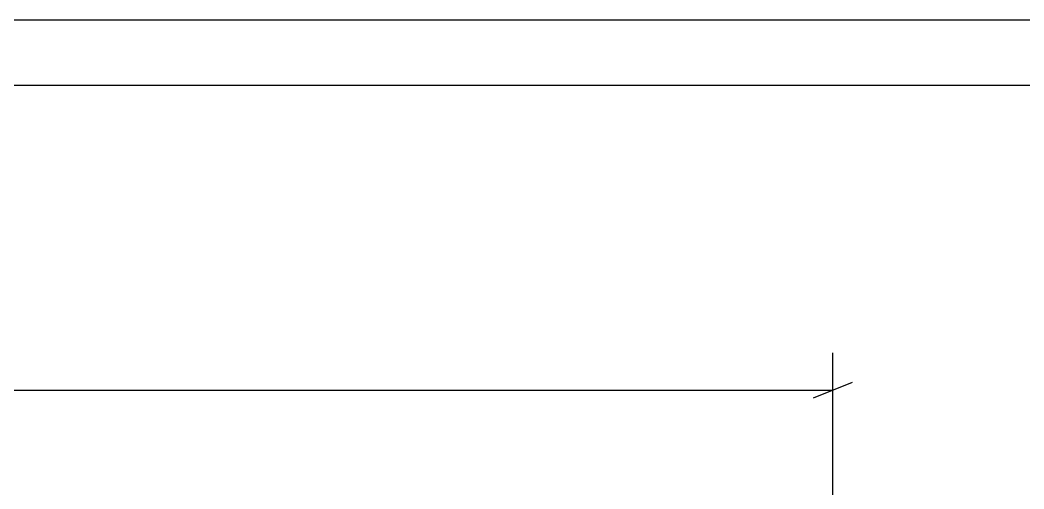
# Model space of a CAD drawing. Header units: millimetres. Extents: x -777 to 412, y -850 to -9.
# Drawn here: x 259.8 to 336.5, y -45.3 to -9.5 of the extents above; entities that cross this region are included whole.
import ezdxf

# ---------------------------------------------------------------- set-up
doc = ezdxf.new("R2010")
doc.units = ezdxf.units.MM

# ---------------------------------------------------------------- blocks, each defined once
blk = doc.blocks.new('Unknown-570390744-1132')
at = {"color": 5, "linetype": 'Continuous'}
for p, q in [((412.086, -9.498), (-776.914, -9.498)), ((407.086, -14.498), (-771.914, -14.498))]:
    blk.add_line(p, q, dxfattribs=at)
blk = doc.blocks.new('StraightDimension-570390744-62218 - 4628')
at = {"color": 7, "linetype": 'Continuous'}
for p, q in [((321.938, -110.073), (321.938, -34.918)), ((320.438, -38.368), (323.438, -37.168)), ((3.946, -37.768), (321.938, -37.768))]:
    blk.add_line(p, q, dxfattribs=at)

msp = doc.modelspace()

# ---------------------------------------------------------------- block references
msp.add_blockref('Unknown-570390744-1132', (0, 0))

# ---------------------------------------------------------------- next in the draw order: block references
msp.add_blockref('StraightDimension-570390744-62218 - 4628', (0, 0))

doc.saveas('drawing.dxf')
